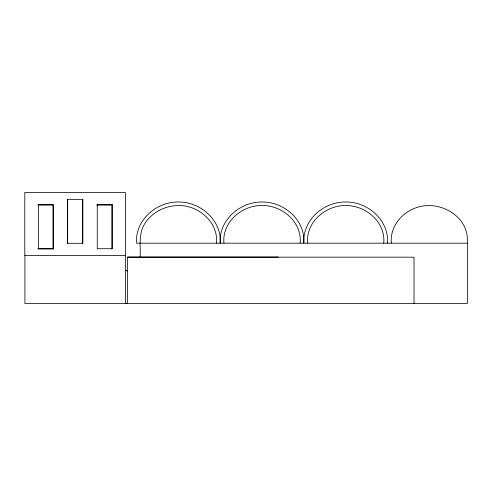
<?xml version="1.0" encoding="UTF-8"?>
<svg xmlns="http://www.w3.org/2000/svg" width="496" height="496" viewBox="0 0 496 496"><rect width="100%" height="100%" fill="white"/><g stroke="black" fill="none" stroke-linecap="round" stroke-linejoin="round"><path stroke-width="0.74" d="M303.868 243.189C302.25 220.305 323.615 201.655 345.706 202.008C367.79 201.655 389.155 220.305 387.537 243.189M127.633 303.44L24.912 303.484L24.912 255.539M37.777 204.767L52.973 204.767L52.973 248.719L37.777 248.719M96.615 204.972L111.811 204.972L111.811 248.924M467.393 243.189L136.543 243.189C134.918 220.305 156.29 201.655 178.374 202.008C200.458 201.655 221.83 220.305 220.205 243.189C218.587 220.305 239.952 201.655 262.037 202.008C283.793 201.692 305.152 219.827 303.812 242.445M125.643 255.539L24.8 255.539L24.8 192.485L125.414 192.485L125.643 303.484L467.393 303.484L467.393 239.661C467.313 216.008 440.454 200.824 418.946 206.882C402.919 210.955 389.658 226.182 391.338 243.189M278.368 257.046L127.633 257.046L127.596 303.515M127.596 257.182L414.024 257.182L414.024 303.515M127.633 270.68L125.643 270.63L127.596 270.816M383.73 243.189C385.82 222.264 365.769 205.189 345.706 205.567C325.636 205.189 305.592 222.264 307.675 243.189M300.136 243.189C302.213 222.227 282.143 205.127 262.037 205.505C241.936 205.127 221.861 222.227 223.938 243.189M216.473 243.189C218.55 222.227 198.474 205.127 178.374 205.505C164.684 205.747 151.28 212.629 144.2 224.539C138.52 234.509 140.604 246.109 140.207 257.033M82.559 199.342L82.559 243.294M67.654 199.342L67.654 243.294M82.851 199.342L67.363 199.342L67.363 243.294L82.851 243.294L82.851 199.342M112.437 204.767L97.241 204.767L97.241 248.719L112.437 248.719L112.437 204.767M53.599 204.972L38.403 204.972L38.403 248.924L53.599 248.924L53.599 204.972"/></g></svg>
